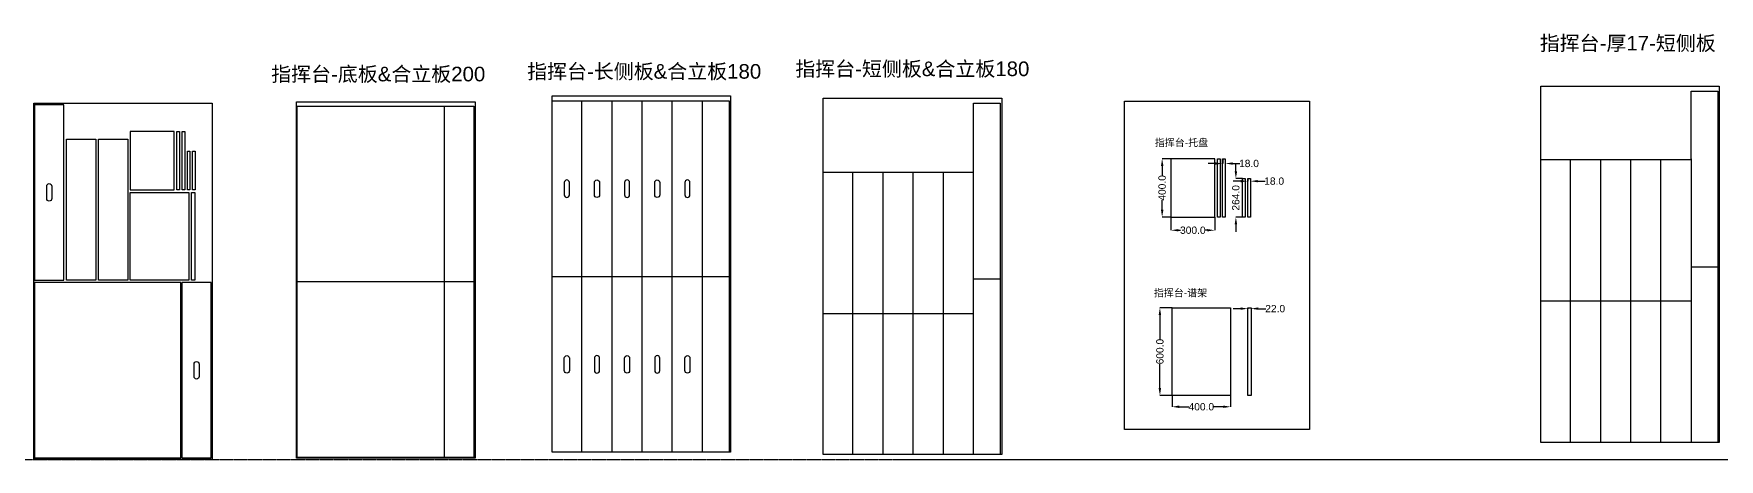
# Model space of a CAD drawing. Header units: inches. Extents: x 659 to 12183, y 36 to 2951.
import ezdxf

# ---------------------------------------------------------------- set-up
doc = ezdxf.new("R2010")
doc.units = ezdxf.units.IN
doc.header["$MEASUREMENT"] = 0
doc.linetypes.add('CENTER', pattern=[2, 1.25, -0.25, 0.25, -0.25])
doc.styles.get("Standard").update_dxf_attribs({"font": 'arial.ttf', "height": 50})
doc.dimstyles.get("Standard").update_dxf_attribs({"dimtxt": 100, "dimasz": 50, "dimexe": 0.18, "dimexo": 0.0625, "dimgap": 0.09, "dimtad": 0, "dimdec": 1, "dimzin": 0, "dimdsep": 46, "dimtxsty": 'Standard', "dimcen": 0.09, "dimclrd": 256, "dimclre": 1, "dimadec": 0, "dimazin": 0, "dimtfac": 1, "dimtdec": 1, "dimtofl": 0, "dimtmove": 0, "dimatfit": 3, "dimfxl": 1, "dimtolj": 1, "dimtzin": 0, "dimarcsym": 0})

# ---------------------------------------------------------------- blocks, each defined once
blk = doc.blocks.new('*D14')
at = {"color": 1, "lineweight": -2, "transparency": 16777216}
for p, q in [((8788, 2095), (8788, 2062)), ((8806, 2095), (8806, 2062))]:
    blk.add_line(p, q, dxfattribs=at)
at = {"lineweight": -2, "transparency": 16777216}
for p, q in [((8738, 2062), (8688, 2062)), ((8856, 2062), (8906, 2062))]:
    blk.add_line(p, q, dxfattribs=at)
at = {"transparency": 16777216}
for points in [[(8738, 2070), (8738, 2054), (8788, 2062)], [(8856, 2070), (8856, 2054), (8806, 2062)]]:
    blk.add_solid(points, dxfattribs=at)
at = {"layer": 'Defpoints', "color": 0, "transparency": 16777216}
for p in [(8788, 2095), (8806, 2095), (8806, 2062)]:
    blk.add_point(p, dxfattribs=at)
at = {"color": 0, "transparency": 16777216, "insert": (8968, 2062), "char_height": 50, "attachment_point": 5}
blk.add_mtext('\\A1;18.0', dxfattribs=at)
blk = doc.blocks.new('*D21')
at = {"color": 1, "lineweight": -2, "transparency": 16777216}
for p, q in [((8434, 2095), (8374, 2095)), ((8434, 1695), (8374, 1695))]:
    blk.add_line(p, q, dxfattribs=at)
at = {"lineweight": -2, "transparency": 16777216}
for p, q in [((8374, 2045), (8374, 1981)), ((8374, 1745), (8374, 1810))]:
    blk.add_line(p, q, dxfattribs=at)
at = {"transparency": 16777216}
for points in [[(8366, 2045), (8383, 2045), (8374, 2095)], [(8366, 1745), (8383, 1745), (8374, 1695)]]:
    blk.add_solid(points, dxfattribs=at)
at = {"layer": 'Defpoints', "color": 0, "transparency": 16777216}
for p in [(8434, 2095), (8374, 1695), (8434, 1695)]:
    blk.add_point(p, dxfattribs=at)
at = {"color": 0, "transparency": 16777216, "insert": (8374, 1895), "char_height": 50, "attachment_point": 5, "rotation": 90}
blk.add_mtext('\\A1;400.0', dxfattribs=at)
blk = doc.blocks.new('*D22')
at = {"color": 1, "lineweight": -2, "transparency": 16777216}
for p, q in [((8434, 1695), (8434, 1605)), ((8734, 1695), (8734, 1605))]:
    blk.add_line(p, q, dxfattribs=at)
at = {"lineweight": -2, "transparency": 16777216}
for p, q in [((8484, 1605), (8500, 1605)), ((8684, 1605), (8668, 1605))]:
    blk.add_line(p, q, dxfattribs=at)
at = {"transparency": 16777216}
for points in [[(8484, 1613), (8484, 1597), (8434, 1605)], [(8684, 1613), (8684, 1597), (8734, 1605)]]:
    blk.add_solid(points, dxfattribs=at)
at = {"layer": 'Defpoints', "color": 0, "transparency": 16777216}
for p in [(8434, 1695), (8734, 1695), (8734, 1605)]:
    blk.add_point(p, dxfattribs=at)
at = {"color": 0, "transparency": 16777216, "insert": (8584, 1605), "char_height": 50, "attachment_point": 5}
blk.add_mtext('\\A1;300.0', dxfattribs=at)
blk = doc.blocks.new('*D23')
at = {"color": 1, "lineweight": -2, "transparency": 16777216}
for p, q in [((8442, 1074), (8359, 1074)), ((8442, 474), (8359, 474))]:
    blk.add_line(p, q, dxfattribs=at)
at = {"lineweight": -2, "transparency": 16777216}
for p, q in [((8359, 1024), (8359, 858)), ((8359, 524), (8359, 689))]:
    blk.add_line(p, q, dxfattribs=at)
at = {"transparency": 16777216}
for points in [[(8350, 1024), (8367, 1024), (8359, 1074)], [(8350, 524), (8367, 524), (8359, 474)]]:
    blk.add_solid(points, dxfattribs=at)
at = {"layer": 'Defpoints', "color": 0, "transparency": 16777216}
for p in [(8442, 1074), (8359, 474), (8442, 474)]:
    blk.add_point(p, dxfattribs=at)
at = {"color": 0, "transparency": 16777216, "insert": (8359, 774), "char_height": 50, "attachment_point": 5, "rotation": 90}
blk.add_mtext('\\A1;600.0', dxfattribs=at)
blk = doc.blocks.new('*D25')
at = {"lineweight": -2, "transparency": 16777216}
for p, q in [((8910, 1068), (8860, 1068)), ((9032, 1068), (9082, 1068))]:
    blk.add_line(p, q, dxfattribs=at)
at = {"color": 1, "lineweight": -2, "transparency": 16777216}
for p, q in [((8960, 1074), (8960, 1068)), ((8982, 1074), (8982, 1068))]:
    blk.add_line(p, q, dxfattribs=at)
at = {"transparency": 16777216}
for points in [[(8910, 1077), (8910, 1060), (8960, 1068)], [(9032, 1077), (9032, 1060), (8982, 1068)]]:
    blk.add_solid(points, dxfattribs=at)
at = {"layer": 'Defpoints', "color": 0, "transparency": 16777216}
for p in [(8960, 1074), (8982, 1074), (8982, 1068)]:
    blk.add_point(p, dxfattribs=at)
at = {"color": 0, "transparency": 16777216, "insert": (9147, 1068), "char_height": 50, "attachment_point": 5}
blk.add_mtext('\\A1;22.0', dxfattribs=at)
blk = doc.blocks.new('*D26')
at = {"color": 1, "lineweight": -2, "transparency": 16777216}
for p, q in [((8442, 474), (8442, 396)), ((8842, 474), (8842, 396))]:
    blk.add_line(p, q, dxfattribs=at)
at = {"lineweight": -2, "transparency": 16777216}
for p, q in [((8492, 396), (8556, 396)), ((8792, 396), (8727, 396))]:
    blk.add_line(p, q, dxfattribs=at)
at = {"transparency": 16777216}
for points in [[(8492, 405), (8492, 388), (8442, 396)], [(8792, 405), (8792, 388), (8842, 396)]]:
    blk.add_solid(points, dxfattribs=at)
at = {"layer": 'Defpoints', "color": 0, "transparency": 16777216}
for p in [(8442, 474), (8842, 474), (8842, 396)]:
    blk.add_point(p, dxfattribs=at)
at = {"color": 0, "transparency": 16777216, "insert": (8642, 396), "char_height": 50, "attachment_point": 5}
blk.add_mtext('\\A1;400.0', dxfattribs=at)
blk = doc.blocks.new('*D27')
at = {"lineweight": -2, "transparency": 16777216}
for p, q in [((8910, 1941), (8860, 1941)), ((9028, 1941), (9078, 1941))]:
    blk.add_line(p, q, dxfattribs=at)
at = {"color": 1, "lineweight": -2, "transparency": 16777216}
for p, q in [((8960, 1959), (8960, 1941)), ((8978, 1959), (8978, 1941))]:
    blk.add_line(p, q, dxfattribs=at)
at = {"transparency": 16777216}
for points in [[(8910, 1949), (8910, 1933), (8960, 1941)], [(9028, 1949), (9028, 1933), (8978, 1941)]]:
    blk.add_solid(points, dxfattribs=at)
at = {"layer": 'Defpoints', "color": 0, "transparency": 16777216}
for p in [(8960, 1959), (8978, 1959), (8978, 1941)]:
    blk.add_point(p, dxfattribs=at)
at = {"color": 0, "transparency": 16777216, "insert": (9140, 1941), "char_height": 50, "attachment_point": 5}
blk.add_mtext('\\A1;18.0', dxfattribs=at)
blk = doc.blocks.new('*D28')
at = {"lineweight": -2, "transparency": 16777216}
for p, q in [((8878, 2009), (8878, 2059)), ((8878, 1645), (8878, 1595))]:
    blk.add_line(p, q, dxfattribs=at)
at = {"color": 1, "lineweight": -2, "transparency": 16777216}
for p, q in [((8924, 1959), (8878, 1959)), ((8924, 1695), (8878, 1695))]:
    blk.add_line(p, q, dxfattribs=at)
at = {"transparency": 16777216}
for points in [[(8870, 2009), (8887, 2009), (8878, 1959)], [(8870, 1645), (8887, 1645), (8878, 1695)]]:
    blk.add_solid(points, dxfattribs=at)
at = {"layer": 'Defpoints', "color": 0, "transparency": 16777216}
for p in [(8924, 1959), (8878, 1695), (8924, 1695)]:
    blk.add_point(p, dxfattribs=at)
at = {"color": 0, "transparency": 16777216, "insert": (8878, 1827), "char_height": 50, "attachment_point": 5, "rotation": 90}
blk.add_mtext('\\A1;264.0', dxfattribs=at)

msp = doc.modelspace()

# ---------------------------------------------------------------- linework, layer by layer
for p, q in [((4407.01, 84.87), (4407.01, 2490.87)), ((4613.01, 84.87), (4613.01, 2490.87)), ((4819.01, 84.87), (4819.01, 2490.87)), ((5025.01, 84.87), (5025.01, 2490.87)), ((5231.01, 84.87), (5231.01, 2490.87)), ((11166.47, 151.67), (11166.47, 2089.67)), ((11372.47, 151.67), (11372.47, 2085.67)), ((11578.47, 151.67), (11578.47, 2089.67)), ((11784.47, 151.67), (11784.47, 2089.67)), ((11990.47, 2093.39), (11990.47, 151.67)), ((6260.25, 68.88), (6260.25, 2002.88)), ((6466.25, 68.88), (6466.25, 2002.88)), ((6672.25, 68.88), (6672.25, 2002.88)), ((6878.25, 68.88), (6878.25, 2002.88)), ((4204.01, 1287.87), (5414.01, 1287.87)), ((7084.25, 1271.88), (7267.25, 1271.88)), ((11990.47, 1354.67), (12173.47, 1354.67)), ((10963.47, 1120.67), (11990.47, 1120.67)), ((6057.25, 1035.88), (7084.25, 1035.88))]:
    msp.add_line(p, q)
at = {"color": 240, "linetype": 'CENTER', "true_color": 0xed1f24}
msp.add_xline((658.85, 36.27), (1, 0), dxfattribs=at)
at = {"color": 240, "true_color": 0xed1f24}
for points in [[(10963.47, 151.67), (10963.47, 2591.67), (12183.47, 2591.67), (12183.47, 151.67)], [(658.85, 36.27), (658.85, 2476.27), (1878.85, 2476.27), (1878.85, 36.27)], [(658.85, 36.27), (658.85, 2476.27), (1878.85, 2476.27), (1878.85, 36.27)], [(658.85, 36.27), (658.85, 2476.27), (1878.85, 2476.27), (1878.85, 36.27)], [(658.85, 36.27), (658.85, 2476.27), (1878.85, 2476.27), (1878.85, 36.27)], [(658.85, 36.27), (658.85, 2476.27), (1878.85, 2476.27), (1878.85, 36.27)], [(658.85, 36.27), (658.85, 2476.27), (1878.85, 2476.27), (1878.85, 36.27)], [(2456.71, 43.72), (2456.71, 2483.72), (3676.71, 2483.72), (3676.71, 43.72)], [(4204.01, 84.87), (4204.01, 2524.87), (5424.01, 2524.87), (5424.01, 84.87)], [(6057.25, 68.88), (6057.25, 2508.88), (7277.25, 2508.88), (7277.25, 68.88)]]:
    msp.add_lwpolyline(points, close=True, dxfattribs=at)
for points in [[(11990.47, 2089.67), (11990.47, 2557.67), (12173.47, 2557.67), (12173.47, 151.67), (10963.47, 151.67), (10963.47, 2089.67)], [(865.35, 1264.27), (865.35, 2464.27), (665.35, 2464.27), (665.35, 1264.27)], [(2461.21, 1251.22), (2461.21, 2454.22), (3464.21, 2454.22), (3667.21, 2454.22), (3667.21, 1251.22), (3667.21, 48.22), (3464.21, 48.22), (2461.21, 48.22)], [(4204.01, 84.87), (4204.01, 2490.87), (5414.01, 2490.87), (5414.01, 84.87)], [(7084.25, 2002.88), (7084.25, 2474.88), (7267.25, 2474.88), (7267.25, 68.88), (6057.25, 68.88), (6057.25, 2002.88)], [(8116.43, 2488.5), (9382.3, 2488.5), (9382.3, 241.05), (8116.43, 241.05)], [(883.35, 1264.27), (883.35, 2228.27), (1083.35, 2228.27), (1083.35, 1264.27)], [(1101.35, 1264.27), (1101.35, 2228.27), (1301.35, 2228.27), (1301.35, 1264.27)], [(1619.35, 1882.27), (1619.35, 2282.27), (1319.35, 2282.27), (1319.35, 1882.27)], [(1637.35, 2282.27), (1655.35, 2282.27), (1655.35, 1882.27), (1637.35, 1882.27)], [(1673.35, 2282.27), (1691.35, 2282.27), (1691.35, 1882.27), (1673.35, 1882.27)], [(1709.35, 2146.27), (1727.35, 2146.27), (1727.35, 1882.27), (1709.35, 1882.27)], [(1745.35, 2146.27), (1763.35, 2146.27), (1763.35, 1882.27), (1745.35, 1882.27)], [(8733.87, 1695.17), (8733.87, 2095.17), (8433.87, 2095.17), (8433.87, 1695.17)], [(8751.87, 2095.17), (8769.87, 2095.17), (8769.87, 1695.17), (8751.87, 1695.17)], [(8787.87, 2095.17), (8805.87, 2095.17), (8805.87, 1695.17), (8787.87, 1695.17)], [(1319.35, 1264.27), (1319.35, 1864.27), (1719.35, 1864.27), (1719.35, 1264.27)], [(1737.35, 1864.27), (1759.35, 1864.27), (1759.35, 1264.27), (1737.35, 1264.27)], [(8923.87, 1959.17), (8941.87, 1959.17), (8941.87, 1695.17), (8923.87, 1695.17)], [(8959.87, 1959.17), (8977.87, 1959.17), (8977.87, 1695.17), (8959.87, 1695.17)], [(1665.35, 46.27), (1665.35, 1246.27), (665.35, 1246.27), (665.35, 46.27)], [(1872.35, 46.27), (1872.35, 1246.27), (1672.35, 1246.27), (1672.35, 46.27)], [(8441.76, 473.67), (8441.76, 1073.67), (8841.76, 1073.67), (8841.76, 473.67)], [(8959.76, 1073.67), (8981.76, 1073.67), (8981.76, 473.67), (8959.76, 473.67)]]:
    msp.add_lwpolyline(points, close=True)
for points in [[(3464.21, 2454.22), (3464.21, 1251.22), (3464.21, 48.22)], [(7084.25, 68.88), (7084.25, 2002.88), (7084.25, 2474.88)], [(3667.21, 1251.22), (3464.21, 1251.22), (2461.21, 1251.22)]]:
    msp.add_lwpolyline(points)
for points in [[(782.85, 1906.77), (782.85, 1821.77, -1), (747.85, 1821.77), (747.85, 1906.77, -1)], [(4321.51, 1846.87), (4321.51, 1931.87, 1), (4286.51, 1931.87), (4286.51, 1846.87, 1)], [(4492.51, 1846.87), (4492.51, 1931.87, -1), (4527.51, 1931.87), (4527.51, 1846.87, -1)], [(4733.51, 1846.87), (4733.51, 1931.87, 1), (4698.51, 1931.87), (4698.51, 1846.87, 1)], [(4904.51, 1846.87), (4904.51, 1931.87, -1), (4939.51, 1931.87), (4939.51, 1846.87, -1)], [(5145.51, 1846.87), (5145.51, 1931.87, 1), (5110.51, 1931.87), (5110.51, 1846.87, 1)], [(1789.85, 688.77), (1789.85, 603.77, -1), (1754.85, 603.77), (1754.85, 688.77, -1)], [(4321.51, 728.87), (4321.51, 643.87, -1), (4286.51, 643.87), (4286.51, 728.87, -1)], [(4492.51, 728.87), (4492.51, 643.87, 1), (4527.51, 643.87), (4527.51, 728.87, 1)], [(4733.51, 728.87), (4733.51, 643.87, -1), (4698.51, 643.87), (4698.51, 728.87, -1)], [(4904.51, 728.87), (4904.51, 643.87, 1), (4939.51, 643.87), (4939.51, 728.87, 1)], [(5145.51, 728.87), (5145.51, 643.87, -1), (5110.51, 643.87), (5110.51, 728.87, -1)]]:
    msp.add_lwpolyline(points, format="xyb", close=True)

# ---------------------------------------------------------------- texts
for s, height, p in [('指挥台-厚17-短侧板', 100, (10956.05, 2836.06)), ('指挥台-托盘', 50, (8324.04, 2180.35)), ('指挥台-谱架', 50, (8317.82, 1151.29))]:
    msp.add_text(s, height=height).set_placement(p)
for s, p in [('指挥台-短侧板&合立板180', (5866.04, 2660.59)), ('指挥台-底板&合立板200', (2282.48, 2624.71)), ('指挥台-长侧板&合立板180', (4032.63, 2642.92))]:
    msp.add_text(s, height=100, dxfattribs=at).set_placement(p)

# ---------------------------------------------------------------- dimensions: what is measured, and where the dimension line sits
for base, p1, p2, picture, middle in [((8374.35, 1695.17), (8433.87, 2095.17), (8433.87, 1695.17), '*D21', (8374.35, 1895.17)), ((8878.25, 1695.17), (8923.87, 1959.17), (8923.87, 1695.17), '*D28', (8878.25, 1827.17)), ((8358.7, 473.67), (8441.76, 1073.67), (8441.76, 473.67), '*D23', (8358.7, 773.67))]:
    dim = msp.add_linear_dim(base=base, p1=p1, p2=p2, angle=90, dimstyle='Standard')
    dim.commit()
    dim.dimension.update_dxf_attribs({"geometry": picture, "text_midpoint": middle})
dim = msp.add_linear_dim(base=(8805.87, 2061.92), p1=(8787.87, 2095.17), p2=(8805.87, 2095.17), dimstyle='Standard', override={"dimtxt": 50})
dim.commit()
dim.dimension.update_dxf_attribs({"geometry": '*D14', "text_midpoint": (8968.46, 2061.92)})
for base, p1, p2, picture, middle in [((8977.87, 1940.86), (8959.87, 1959.17), (8977.87, 1959.17), '*D27', (9140.46, 1940.86)), ((8733.87, 1604.93), (8433.87, 1695.17), (8733.87, 1695.17), '*D22', (8583.87, 1604.93)), ((8981.76, 1068.26), (8959.76, 1073.67), (8981.76, 1073.67), '*D25', (9147.13, 1068.26)), ((8841.76, 396.29), (8441.76, 473.67), (8841.76, 473.67), '*D26', (8641.76, 396.29))]:
    dim = msp.add_linear_dim(base=base, p1=p1, p2=p2, dimstyle='Standard')
    dim.commit()
    dim.dimension.update_dxf_attribs({"geometry": picture, "text_midpoint": middle})

doc.saveas('drawing.dxf')
